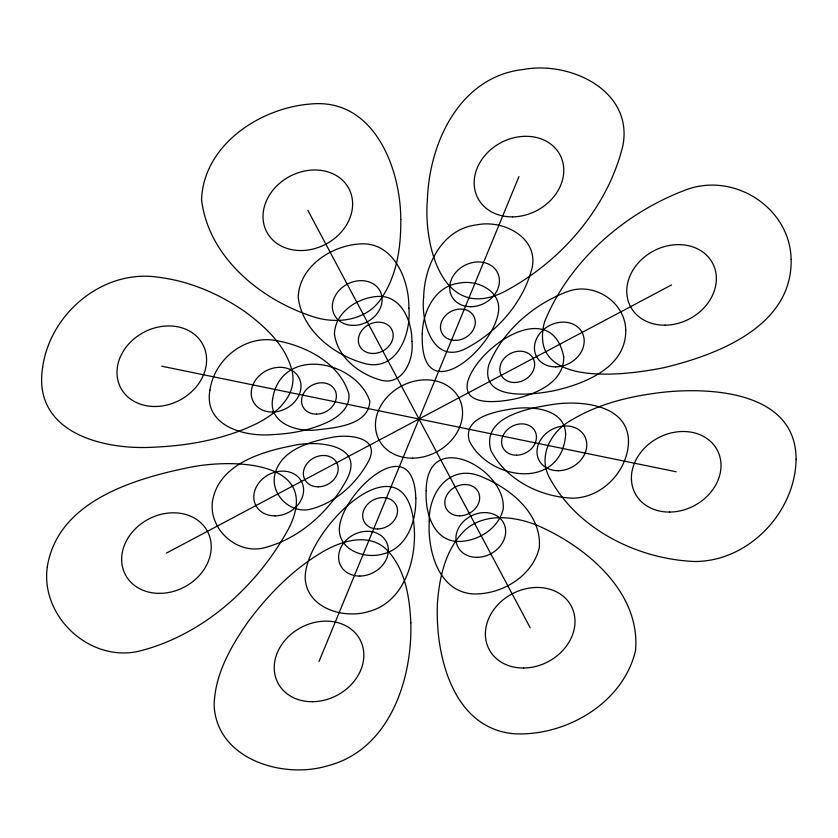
<?xml version="1.0" encoding="UTF-8"?>
<svg xmlns="http://www.w3.org/2000/svg" width="838" height="838" viewBox="0 0 838 838"><rect width="100%" height="100%" fill="white"/><g stroke="black" fill="none" stroke-linecap="round" stroke-linejoin="round"><path stroke-width="1.26" d="M319.037 661.423L518.963 176.577M166.437 553.09L671.563 284.91M161.797 366.216L676.203 471.784M307.818 210.265L530.182 627.735M410.819 622.739C412.485 679.943 389.115 750.261 327.428 765.848C282.919 779.33 216.885 759.28 214.14 705.627C214.675 674.433 230.963 646.255 248.373 621.367C268.589 594.215 292.891 569.568 322.117 552.158C341.087 540.939 368.469 532.224 386.643 549.602C405.257 568.876 409.646 597.012 410.819 622.739M414.454 532.193C415.376 563.974 402.397 603.035 368.123 611.698C343.402 619.188 306.718 608.042 305.189 578.241C304.445 528.977 410.589 427.338 414.454 532.193M415.816 498.233C416.465 520.482 407.383 547.822 383.385 553.887C366.08 559.124 340.406 551.331 339.327 530.464C338.542 495.677 413.344 425.369 415.816 498.233M422.268 333.66C419.545 411.95 492.377 350.577 498.327 312.543C502.182 291.498 477.587 279.389 459.706 283.066C435.247 285.716 422.761 311.443 422.268 333.66M423.672 297.092C420.728 321.289 432.733 365.389 465.781 348.577C497.437 332.089 523.876 301.973 532.319 266.913C537.828 236.85 502.706 219.556 477.147 224.804C442.202 228.585 424.374 265.342 423.672 297.092M427.411 199.57C423.368 243.994 441.993 321.949 503.198 292.242C560.193 262.556 607.78 208.358 622.98 145.236C633.14 90.221 569.672 60.86 523.666 69.439C460.093 76.289 429.286 142.261 427.411 199.57M400.794 219.472C401.077 247.241 396.877 276.571 380.431 299.711C366.185 320.043 338.835 323.95 316.282 317.686C262.671 301.471 208.515 258.314 201.56 199.737C203.571 144.806 260.241 107.704 310.971 103.985C373.758 98.036 400.616 167.778 400.794 219.472M408.881 308.154C411.28 335.263 395.819 374.094 361.932 362.718C332.152 353.709 302.068 329.732 298.202 297.186C299.313 266.673 330.801 246.058 358.978 243.994C393.315 240.862 409.311 279.4 408.881 308.154M411.919 341.401C414.255 360.288 402.031 387.449 379.059 379.604C358.203 373.298 337.148 356.517 334.435 333.734C335.221 312.375 357.26 297.94 376.985 296.495C401.014 294.306 412.223 321.279 411.919 341.401M426.175 490.618C424.992 510.688 432.188 539.096 456.008 541.411C476.183 542.448 498.442 529.459 503.209 509.033C506.613 468.756 426.657 426.814 426.175 490.618M429.245 521.309C427.569 549.99 437.834 590.57 471.878 593.88C500.684 595.347 532.497 576.806 539.305 547.623C541.872 514.532 511.327 489.141 483.432 477.555C451.19 462.136 428.627 490.848 429.245 521.309M437.446 603.15C435.048 654.394 452.311 728.39 514.176 733.774C566.038 736.424 623.294 703.051 635.539 650.508C640.766 591.136 584.62 545.192 534.979 524.41C512.72 516.177 484.678 512.982 465.436 529.752C445.638 548.586 439.353 576.869 437.446 603.15M47.274 566.97C40.392 616.255 89.038 661.831 137.841 651.461C202.712 635.738 257.287 586.254 288.733 528.453C322.976 460.732 233.655 458.836 191.462 467.017C135.128 478.268 57.791 500.715 47.274 566.97M212.485 501.208C208.662 528.589 235.688 553.908 262.797 548.146C298.841 539.41 329.156 511.924 346.628 479.807C366.049 443.553 315.392 440.18 292.588 445.68C260.964 451.755 218.718 464.524 212.485 501.208M274.445 476.539C271.763 495.708 290.681 513.432 309.662 509.399C334.886 503.292 356.108 484.05 368.343 461.57C381.939 436.189 346.471 433.822 330.518 437.677C308.374 441.93 278.803 450.865 274.445 476.539M563.723 356.904C564.037 382.652 535.472 394.195 514.333 399.024C499.741 402.041 461.151 407.289 467.855 381.143C478.55 345.696 551.76 296.725 563.723 356.904M625.735 330.287C626.206 367.075 585.385 383.574 555.196 390.456C534.34 394.771 479.21 402.271 488.795 364.918C502.674 331 533.261 304.456 567.253 291.708C593.587 281.432 625.358 301.774 625.735 330.287M791.135 259.319C792.622 326.024 717.977 354.684 664.146 367.62C627.285 375.183 526.515 388.937 544.627 321.656C569.61 260.587 624.677 212.831 685.861 189.88C733.816 171.727 790.035 207.52 791.135 259.319M42.696 366.981C31.844 433.256 104.404 450.655 155.543 447.094C189.388 445.554 223.442 439.217 254.26 424.761C274.152 415.334 296.725 397.537 292.452 372.763C286.837 346.555 265.918 327.208 245.23 311.862C219.263 293.834 189.325 280.919 157.785 277.169C102.948 269.04 50.28 313.381 42.696 366.981M209.94 390.099C203.351 426.092 244.916 437.174 272.633 434.608C291.435 433.749 310.353 430.229 327.48 422.195C338.531 416.957 351.07 407.079 348.692 393.315C338.845 362.058 304.33 345.005 273.879 340.207C243.418 335.692 214.161 360.319 209.94 390.099M272.664 398.773C268.16 423.284 297.218 432.345 316.544 429.925C334.75 427.83 369.139 425.327 369.788 401.025C355.721 360.057 281.39 345.329 272.664 398.773M565.65 434.629C561.376 490.691 489.193 480.771 469.343 441.029C462.209 416.622 497.94 411.029 514.574 408.525C533.816 406.105 565.336 409.29 565.65 434.629M628.5 441.322C628.06 470.778 602.239 498.044 572.396 498.17C540.164 496.944 505.974 479.881 490.921 450.477C480.729 415.596 531.774 407.614 555.531 404.042C583.018 400.574 628.05 405.121 628.5 441.322M796.1 459.172C795.314 512.196 748.826 561.282 695.1 561.512C637.1 559.313 575.549 528.589 548.45 475.659C538.394 454.123 552.012 430.742 571.338 420.173C599.505 403.109 632.334 395.672 664.754 392.079C713.892 387.083 795.974 392.75 796.1 459.172M275.105 515.873A25.789 21.338 -27.8 0 0 301.816 482.08A25.789 21.338 -27.8 0 0 259.152 482.531A25.789 21.338 -27.8 0 0 275.105 515.873M272.518 412.055A25.789 21.338 -27.8 0 0 299.229 378.263A25.789 21.338 -27.8 0 0 256.575 378.713A25.789 21.338 -27.8 0 0 272.518 412.055M353.646 325.406A25.789 21.338 -27.8 0 0 380.358 291.614A25.789 21.338 -27.8 0 0 337.693 292.074A25.789 21.338 -27.8 0 0 353.646 325.406M470.956 306.698A25.789 21.338 -27.8 0 0 497.657 272.905A25.789 21.338 -27.8 0 0 455.003 273.366A25.789 21.338 -27.8 0 0 470.956 306.698M555.72 366.876A25.789 21.338 -27.8 0 0 582.431 333.084A25.789 21.338 -27.8 0 0 539.777 333.545A25.789 21.338 -27.8 0 0 555.72 366.876M558.307 470.705A25.789 21.338 -27.8 0 0 585.018 436.912A25.789 21.338 -27.8 0 0 542.354 437.363A25.789 21.338 -27.8 0 0 558.307 470.705M477.178 557.343A25.789 21.338 -27.8 0 0 503.889 523.551A25.789 21.338 -27.8 0 0 461.235 524.001A25.789 21.338 -27.8 0 0 477.178 557.343M359.879 576.052A25.789 21.338 -27.8 0 0 386.59 542.259A25.789 21.338 -27.8 0 0 343.926 542.72A25.789 21.338 -27.8 0 0 359.879 576.052M412.725 458.156A45.137 37.333 -27.8 0 0 459.465 399.024A45.137 37.333 -27.8 0 0 384.81 399.82A45.137 37.333 -27.8 0 0 412.725 458.156M318.272 486.815A18.059 14.937 -27.8 0 0 336.97 463.152A18.059 14.937 -27.8 0 0 307.106 463.477A18.059 14.937 -27.8 0 0 318.272 486.815M316.46 414.14A18.059 14.937 -27.8 0 0 335.158 390.487A18.059 14.937 -27.8 0 0 305.294 390.801A18.059 14.937 -27.8 0 0 316.46 414.14M373.256 353.489A18.059 14.937 -27.8 0 0 391.954 329.837A18.059 14.937 -27.8 0 0 362.089 330.151A18.059 14.937 -27.8 0 0 373.256 353.489M455.369 340.385A18.059 14.937 -27.8 0 0 474.067 316.733A18.059 14.937 -27.8 0 0 444.203 317.057A18.059 14.937 -27.8 0 0 455.369 340.385M514.71 382.516A18.059 14.937 -27.8 0 0 533.408 358.863A18.059 14.937 -27.8 0 0 503.544 359.177A18.059 14.937 -27.8 0 0 514.71 382.516M516.512 455.191A18.059 14.937 -27.8 0 0 535.21 431.539A18.059 14.937 -27.8 0 0 505.345 431.853A18.059 14.937 -27.8 0 0 516.512 455.191M459.727 515.841A18.059 14.937 -27.8 0 0 478.425 492.189A18.059 14.937 -27.8 0 0 448.56 492.503A18.059 14.937 -27.8 0 0 459.727 515.841M377.613 528.935A18.059 14.937 -27.8 0 0 396.311 505.283A18.059 14.937 -27.8 0 0 366.447 505.597A18.059 14.937 -27.8 0 0 377.613 528.935M159.985 593.367A46.425 38.401 -27.8 0 0 208.065 532.549A46.425 38.401 -27.8 0 0 131.273 533.366A46.425 38.401 -27.8 0 0 159.985 593.367M155.334 406.493A46.425 38.401 -27.8 0 0 203.414 345.665A46.425 38.401 -27.8 0 0 126.622 346.482A46.425 38.401 -27.8 0 0 155.334 406.493M301.355 250.541A46.425 38.401 -27.8 0 0 349.436 189.713A46.425 38.401 -27.8 0 0 272.643 190.53A46.425 38.401 -27.8 0 0 301.355 250.541M512.51 216.864A46.425 38.401 -27.8 0 0 560.591 156.036A46.425 38.401 -27.8 0 0 483.798 156.853A46.425 38.401 -27.8 0 0 512.51 216.864M665.1 325.186A46.425 38.401 -27.8 0 0 713.18 264.358A46.425 38.401 -27.8 0 0 636.388 265.175A46.425 38.401 -27.8 0 0 665.1 325.186M669.751 512.06A46.425 38.401 -27.8 0 0 717.831 451.232A46.425 38.401 -27.8 0 0 641.039 452.049A46.425 38.401 -27.8 0 0 669.751 512.06M523.729 668.022A46.425 38.401 -27.8 0 0 571.809 607.194A46.425 38.401 -27.8 0 0 495.017 608.011A46.425 38.401 -27.8 0 0 523.729 668.022M312.574 701.699A46.425 38.401 -27.8 0 0 360.654 640.871A46.425 38.401 -27.8 0 0 283.862 641.688A46.425 38.401 -27.8 0 0 312.574 701.699"/></g></svg>
